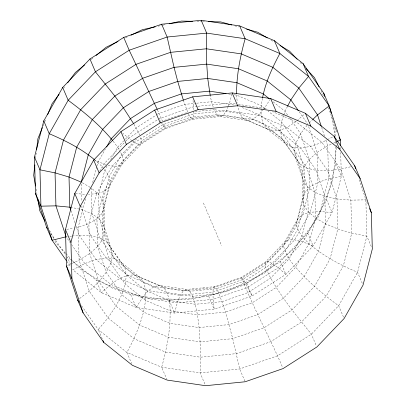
<?xml version="1.0" encoding="UTF-8"?>
<svg xmlns="http://www.w3.org/2000/svg" width="406" height="406" viewBox="0 0 406 406"><rect width="100%" height="100%" fill="white"/><g stroke="black" fill="none" stroke-linecap="round" stroke-linejoin="round"><path stroke-width="0.3" stroke-dasharray="2.03 1.52" d="M35.672 157.975L36.246 152.955M336.391 147.698L332.484 181.792L318.263 216.87L294.969 248.086L264.189 273.324L228.03 290.853L188.952 299.486L149.611 298.633L112.701 288.351L80.723 269.34L71.07 259.069M336.462 147.084L336.67 145.252L336.366 143.465M262.489 98.216L261.18 105.601L261.058 115.527L262.89 123.272L266.595 128.509L286.002 144.028L292.315 147.241L300.668 148.048L310.702 146.419L321.988 142.43L326.921 139.897M85.554 198.661L78.221 227.193L79.114 260.175L89.269 291.117L107.991 317.898L134 338.705L165.531 352.114L200.437 357.209L236.328 353.646L270.766 341.674L301.404 322.1L326.155 296.258L343.329 265.915L351.753 233.13L350.86 200.148L340.71 169.211L321.988 142.43L295.974 121.622L272.472 111.63M92.669 182.497L96.74 166.663M96.897 166.054L97.836 162.4L105.316 149.185M71.126 260.013L95.948 279.866L130.691 294.639L169.145 300.257L208.694 296.334L246.635 283.139L280.394 261.571L307.662 233.1L326.581 199.666L335.869 163.552L335.417 146.942M231.882 94.126L229.542 103.119L228.4 106.012M283.627 115.395L281.48 121.836L280.465 131.052L281.997 138.558L299.968 164.014L307.545 187.095L308.21 211.704L301.927 236.165L289.113 258.805L270.645 278.085L247.787 292.685L222.092 301.622L195.311 304.282L169.272 300.476L145.744 290.473L126.337 274.948L112.371 254.968L104.794 231.882L103.601 225.046L102.941 200.818L109.133 176.742L121.749 154.453L136.462 139.085M283.819 114.812L284.992 111.3L287.225 106.951M228.172 106.59L226.568 110.645L223.401 115.192L220.179 116.563L192.17 119.344L165.293 128.687L141.384 143.963L122.074 164.125L108.671 187.805L102.094 213.389L102.794 239.124L110.716 263.266L125.322 284.164L145.622 300.399L170.231 310.864L197.463 314.843L225.472 312.062L252.349 302.719L276.258 287.443L295.568 267.28L308.971 243.6L315.543 218.022L314.848 192.282L306.926 168.14L292.315 147.241L272.015 131.006L243.067 118.501L217.027 114.7L190.247 117.354L164.552 126.291L141.694 140.897L123.226 160.177L110.417 182.817L108.671 187.805L103.977 191.495L96.532 193.733L88.503 194.286M43.097 125.885L44.513 122.389M44.751 121.81L45.929 118.897M99.764 171.241L103.819 164.07L124.231 142.76M107.017 166.064L104.88 169.835L98.592 194.296L99.257 218.905L106.834 241.986L124.809 267.442L143.917 282.728L167.074 292.574L192.713 296.319L219.078 293.705L244.371 284.905L266.879 270.528L285.058 251.547L297.669 229.258L303.861 205.182L303.206 180.954L302.008 174.118L294.436 151.032L280.465 131.052L261.058 115.527L240.976 106.986M110.676 159.594L117.694 147.195L123.703 140.918M238.266 104.393L264.443 108.214L269.995 99.561M63.93 87.828L64.681 86.828M307.129 125.256L300.638 133.681L296.086 142.734L294.436 151.032L295.746 158.228L303.206 180.954L307.545 187.095L314.848 192.282L324.8 196.291L336.975 198.95L350.86 200.148L365.862 199.833L367.851 204.497M263.626 109.158L258.333 115.284L252.573 119.455L247.411 120.541L220.179 116.563L217.027 114.7L214.094 109.681L195.261 111.548M125.424 139.126L136.157 127.915L156.889 114.67M125.967 140.948L128.57 138.228L158.68 118.994M309.205 122.988L312.275 120.003M296.918 120.79L304.449 114.147M91.259 59.459L93.172 57.891M79.576 298.572L89.269 291.117L98.912 281.734L106.164 272.319L110.716 263.266L112.371 254.968L111.056 247.772L103.601 225.046L99.257 218.905L91.959 213.718L82.007 209.709L72.263 207.583M295.974 121.622L287.027 127.489L278.927 130.661L272.015 131.006L243.067 118.501L239.728 113.426L237.53 105.524M157.421 114.33L159.015 113.315L184.71 104.378L195.92 103.266M327.469 139.613L332.95 136.802M125.373 37.925L127.063 37.103M331.144 144.242L327.688 145.825L317.132 152.423L309.123 159.538L304.013 166.876L302.008 174.118L302.678 198.727L303.861 205.182L308.21 211.704L315.543 218.022L325.546 223.858L337.787 228.969L351.753 233.13L366.846 236.175L371.566 247.244M333.443 143.186L335.168 142.399M67.604 265.448L71.634 263.601M72.207 263.342L79.114 260.175L89.675 253.577L97.679 246.462L102.794 239.124L104.794 231.882L104.129 207.273L102.941 200.818L98.592 194.296L91.259 187.978L91.959 213.718L99.881 237.86L114.487 258.759L134.787 274.994L140.207 277.491L163.735 287.499L189.775 291.3L216.555 288.646L242.25 279.709L265.113 265.103L283.576 245.823L296.39 223.183L298.131 218.195L304.708 192.611L304.013 166.876L296.086 142.734L281.48 121.836L268.112 111.142M350.424 166.805L340.71 169.211L327.738 170.794L316.315 170.434L306.926 168.14L299.968 164.014L281.997 138.558L262.89 123.272L239.728 113.426L214.094 109.681M158.218 26.192L162.476 25.253M163.085 25.116L165.516 24.583M66.685 229.4L73.364 228.121M75.795 227.659L78.221 227.193L88.863 223.564L96.932 218.895L102.094 213.389L104.129 207.273L110.417 182.817C109.473 173.205 101.997 165.998 94.974 160.106M67.33 236.637L66.097 236.789L70.055 242.453M69.802 236.338L71.654 236.109M72.273 236.033L79.069 235.206L90.492 235.566L99.881 237.86L106.834 241.986L124.809 267.442L126.337 274.948L125.322 284.164L121.81 294.7L115.949 306.109L107.991 317.898L98.267 329.57L102.241 338.893M196.545 103.205L211.49 101.718L234.435 105.073M197.428 106.301L193.647 106.676L159.208 118.653L160.888 121.719M198.057 106.24L229.542 103.119L235.774 104.027M196.971 21.406L202.026 21.518M202.655 21.533L204.553 21.574M75.379 193.566L86.021 194.367M228.527 93.959L231.623 94.41M234.1 94.776L236.576 95.136L261.18 105.601L265.636 109.163M105.606 164.506L94.801 160.527M107.991 165.095L112.157 166.115L118.329 166.135L122.074 164.125L123.226 160.177L121.749 154.453L119.719 150.824M234.754 25.827L238.906 26.984M264.443 108.214L266.737 109.189M82.311 182.756L90.208 187.364M270.995 40.133L274.177 42.026M132.133 140.78L128.57 138.228L122.851 133.264M132.645 141.141L134.68 142.597L139.014 144.536L141.384 143.963L141.694 140.897L140.319 136.675M273.131 101.815L284.992 111.3L287.839 115.37M70.649 259.632L67.289 256.947L70.517 264.519M300.141 62.397L302.277 64.666M65.523 253.166L55.871 242.895L54.257 239.677M65.95 253.623L70.644 258.617M113.137 141.212L117.694 147.195L119.43 150.306M299.192 111.817L307.89 124.266M289.97 118.42L300.638 133.681L309.123 159.538L309.869 187.105L302.825 214.505L288.473 239.865L267.787 261.464L242.184 277.821L213.399 287.829L183.4 290.808L154.229 286.545L127.88 275.339L106.139 257.952L90.492 235.566L82.007 209.709L81.885 205.324M71.497 244.513L84.818 263.57L110.828 284.378L142.359 297.786L177.265 302.881L213.155 299.323L247.594 287.346L278.232 267.772L302.983 241.93L320.156 211.587L328.581 178.807L327.688 145.825L325.541 139.278M50.806 233.364L55.383 239.91M55.734 240.418L65.564 254.476M66.965 261.479L70.943 267.173M81.621 305.759L98.267 329.57L126.926 352.494L161.669 367.268L200.122 372.886L239.672 368.963L277.613 355.768L311.372 334.199L338.64 305.728L357.559 272.294L366.846 236.175L365.862 199.833L358.99 178.904M133.975 124.277L139.654 134.934M161.167 122.231L164.623 128.179L165.293 128.687L163.136 122.825M320.999 90.67L323.749 96.176M49.639 230.441L53.988 239.139M188.288 113.421L190.247 117.354L192.17 119.344L193.403 118.171L223.401 115.192L252.573 119.455L278.927 130.661L300.668 148.048L316.315 170.434L324.8 196.291L325.546 223.858L318.502 251.253L304.15 276.613L283.464 298.212L257.861 314.574L229.075 324.582L199.077 327.556L169.906 323.298L143.551 312.092L121.81 294.7L106.164 272.319L97.679 246.462L96.932 218.895L103.977 191.495L118.329 166.135L139.014 144.536L164.623 128.179L193.403 118.171L193.906 113.888L193.799 110.884M157.498 109.97L162.43 121.095L187.729 112.295L183.583 100.896M328.429 107.534L335.879 129.539M336.127 130.123L336.873 131.869M335.869 163.552L341.334 176.366L332.052 212.485L313.127 245.919L285.86 274.39L252.106 295.954L214.16 309.149L174.61 313.072L136.157 307.459L101.414 292.685L72.755 269.762L84.818 263.57L96.105 259.581L106.139 257.952L114.487 258.759L120.8 261.971L140.207 277.491L143.917 282.728L145.744 290.473L145.622 300.399L143.551 312.092L139.623 325.044L134 338.705L126.926 352.494L131.645 363.563M326.581 199.666L332.052 212.485L320.156 211.587L310.275 212.267L302.825 214.505L298.131 218.195L284.733 241.874L283.576 245.823C286.052 258.328 296.01 267.478 304.15 276.613C314.843 287.235 326.475 296.847 338.64 305.728L343.608 317.38M362.284 283.363L357.559 272.294C340.187 264.966 323.257 256.049 308.971 243.6C303.307 237.916 297.004 231.648 296.39 223.183L302.678 198.727L304.708 192.611L309.869 187.105L317.944 182.436L328.581 178.807L341.334 176.366L340.69 152.554M307.662 233.1L313.127 245.919L302.983 241.93L294.644 239.885L288.473 239.865L284.733 241.874L265.417 262.037L241.509 277.313L214.637 286.656L186.628 289.437L159.391 285.459L134.787 274.994C121.374 274.334 110.711 284.317 101.414 292.685L95.948 279.866M280.394 261.571L285.86 274.39L278.232 267.772L272.121 263.403L267.787 261.464L265.417 262.037L265.113 265.103L266.879 270.528L270.645 278.085L276.258 287.443L283.464 298.212L291.97 309.93L311.372 334.199L316.34 345.851M246.635 283.139L252.106 295.954C248.502 289.843 245.975 282.804 241.509 277.313C253.293 308.159 269.691 337.041 282.586 367.415M203.401 203L221.625 245.721M208.694 296.334L214.16 309.149L213.155 299.323L212.901 292.112L213.399 287.829L214.637 286.656L216.555 288.646L219.078 293.705L225.472 312.062L232.745 338.645L239.672 368.963L244.889 381.193M169.145 300.257L174.61 313.072L177.265 302.881L180.234 295.355L183.4 290.808L186.628 289.437L189.775 291.3L192.713 296.319L195.311 304.282L197.463 314.843L199.077 327.556L200.082 341.882L200.437 357.209L200.122 372.886L205.091 384.533M130.691 294.639L136.157 307.459C141.973 298.806 147.845 286.814 159.391 285.459L163.735 287.499C171.54 297.568 170.089 311.326 169.906 323.298C168.652 338.198 165.684 352.88 161.669 367.268L166.638 378.92M321.638 127.377L324.567 136.304M308.677 126.662L317.132 152.423L317.944 182.436L310.275 212.267L294.644 239.885L272.121 263.403L244.239 281.216L212.901 292.112L180.234 295.355L148.474 290.716L119.775 278.511L96.105 259.581L79.069 235.206L76.12 226.218M71.009 210.643L75.135 223.224M213.165 106.839L211.49 101.718L210.354 96.131M331.768 116.867L335.133 136.335M36.073 189.1L37.124 195.2M193.023 100.536L193.774 110.285M236.576 95.136L237.251 102.469M340.553 147.545L340.604 149.423M334.884 127.21L335.112 135.726M335.265 141.324L335.351 144.445M81.312 184.025L81.784 201.564M96.532 193.733L88.863 223.564L89.675 253.577L98.912 281.734L115.949 306.109L139.623 325.044L168.317 337.244L200.082 341.882L232.745 338.645L264.088 327.743L291.97 309.93L314.493 286.413L330.119 258.8L337.787 228.969L336.975 198.95L327.738 170.794L310.702 146.419L287.027 127.489L258.333 115.284L226.568 110.645L193.906 113.888L162.562 124.784L134.68 142.597L112.157 166.115L96.532 193.733"/><path stroke-width="0.61" d="M236.607 93.893C236.5 75.186 240.2 56.703 245.138 38.732L239.667 25.918L201.214 20.3L161.669 24.223L123.723 37.418L89.965 58.987L62.697 87.457L43.777 120.892L34.49 157.005L35.474 193.347L46.665 227.436L52.13 240.25L66.244 260.444M34.88 164.877L33.688 175.306L35.545 186.055M36.606 149.819L37.875 138.766L42.391 127.631M262.596 97.602C265.6 82.002 272.421 67.426 279.876 53.506L274.41 40.691L239.667 25.918M65.467 229.634L74.755 193.515L93.674 160.081L120.942 131.61L154.701 110.046L192.647 96.851L232.191 92.928L270.645 98.541L305.388 113.315L334.047 136.238L354.677 165.749L360.142 178.564L371.328 212.653L372.312 248.995L363.03 285.108L344.105 318.543L316.837 347.013L283.083 368.582L245.138 381.777L205.588 385.7L167.135 380.082L132.392 365.309L103.733 342.39L83.108 312.879L77.642 300.059L66.452 265.976L65.467 229.634L70.933 242.448L71.918 278.79L83.108 312.879M70.933 242.448L80.221 206.334L99.14 172.9L126.408 144.429L160.167 122.861L198.113 109.666L237.657 105.743L276.116 111.361L310.854 126.134L339.517 149.053L360.142 178.564M47.583 114.822L52.1 103.687L59.068 94.344M287.504 106.408L290.853 99.891L298.816 88.102L308.54 76.429L303.069 63.61L274.41 40.691M106.56 146.982L111.234 138.72L130.549 118.557L154.458 103.281L181.33 93.938L209.339 91.157L226.051 93.598M67.675 82.814L75.394 72.471L84.555 64.955M312.711 119.577L317.538 114.883L329.164 105.941L323.699 93.121L303.069 63.61M96.044 55.536L106.169 47.233L118.06 41.468M131.001 35.195L142.328 29.704L155.178 26.862M336.899 141.608L340.35 140.024L329.164 105.941L308.54 76.429L279.876 53.506L245.138 38.732L206.679 33.114L167.135 37.037L129.189 50.232L95.43 71.801L68.162 100.272L49.243 133.706L39.955 169.825L40.94 206.167L52.13 240.25L66.097 236.789M169.165 23.776L181.411 21.071L192.551 21.31M208.344 21.655L220.747 21.924L231.79 24.999M71.045 207.314L55.942 205.852L40.94 206.167L35.474 193.347M246.615 29.13L257.658 32.206L267.28 37.925M280.013 45.497L289.635 51.217L297.156 59.22M269.178 98.653L263.25 93.908L236.896 82.702L207.73 78.444L177.726 81.418L148.946 91.426L123.338 107.788L102.652 129.387L88.3 154.747L81.256 182.142L69.015 177.031L55.049 172.87L39.955 169.825L34.49 157.005M94.496 159.72C81.088 148.464 65.249 140.567 49.243 133.706L43.777 120.892M306.114 68.751L314.493 77.663L319.07 86.813M112.756 140.715C100.018 125.104 84.296 112.218 68.162 100.272L62.697 87.457M298.466 110.782L290.853 99.891L267.178 80.956L238.484 68.756L206.725 64.118L174.057 67.355L142.714 78.256L114.832 96.07L92.309 119.587L76.683 147.2L69.015 177.031L69.827 207.05L70.811 210.044M46.665 227.436L47.355 228.421M77.642 300.059L79.089 302.13M133.665 123.759L123.338 107.788L114.832 96.07L95.43 71.801L89.965 58.987M329.459 107.585L330.535 109.732L331.149 113.299M44.954 221.077L39.824 210.826L37.865 199.468M157.244 109.412L129.189 50.232L123.723 37.418M339.106 137.111L340.35 140.024L340.502 145.663M369.587 208.572L371.328 212.653M334.047 136.238L339.517 149.053M305.388 113.315L310.854 126.134M270.645 98.541L276.116 111.361M201.214 20.3L206.679 33.114L206.37 48.791L206.725 64.118L207.73 78.444L210.227 95.506M232.191 92.928L237.657 105.743M161.669 24.223L167.135 37.037L174.057 67.355L177.726 81.418L183.395 100.318M192.647 96.851L198.113 109.666M154.701 110.046L160.167 122.861M120.942 131.61L126.408 144.429M93.674 160.081L99.14 172.9M74.755 193.515L80.221 206.334M102.987 340.639L103.733 342.39M66.452 265.976L71.918 278.79M354.677 165.749L355.656 168.739M323.699 93.121L324.82 96.547M321.247 126.19L317.538 114.883L298.816 88.102L272.802 67.294L241.271 53.886L206.37 48.791L170.474 52.354L136.035 64.326L105.398 83.9L80.647 109.742L63.478 140.085L55.049 172.87L55.942 205.852L65.899 236.196"/></g></svg>
